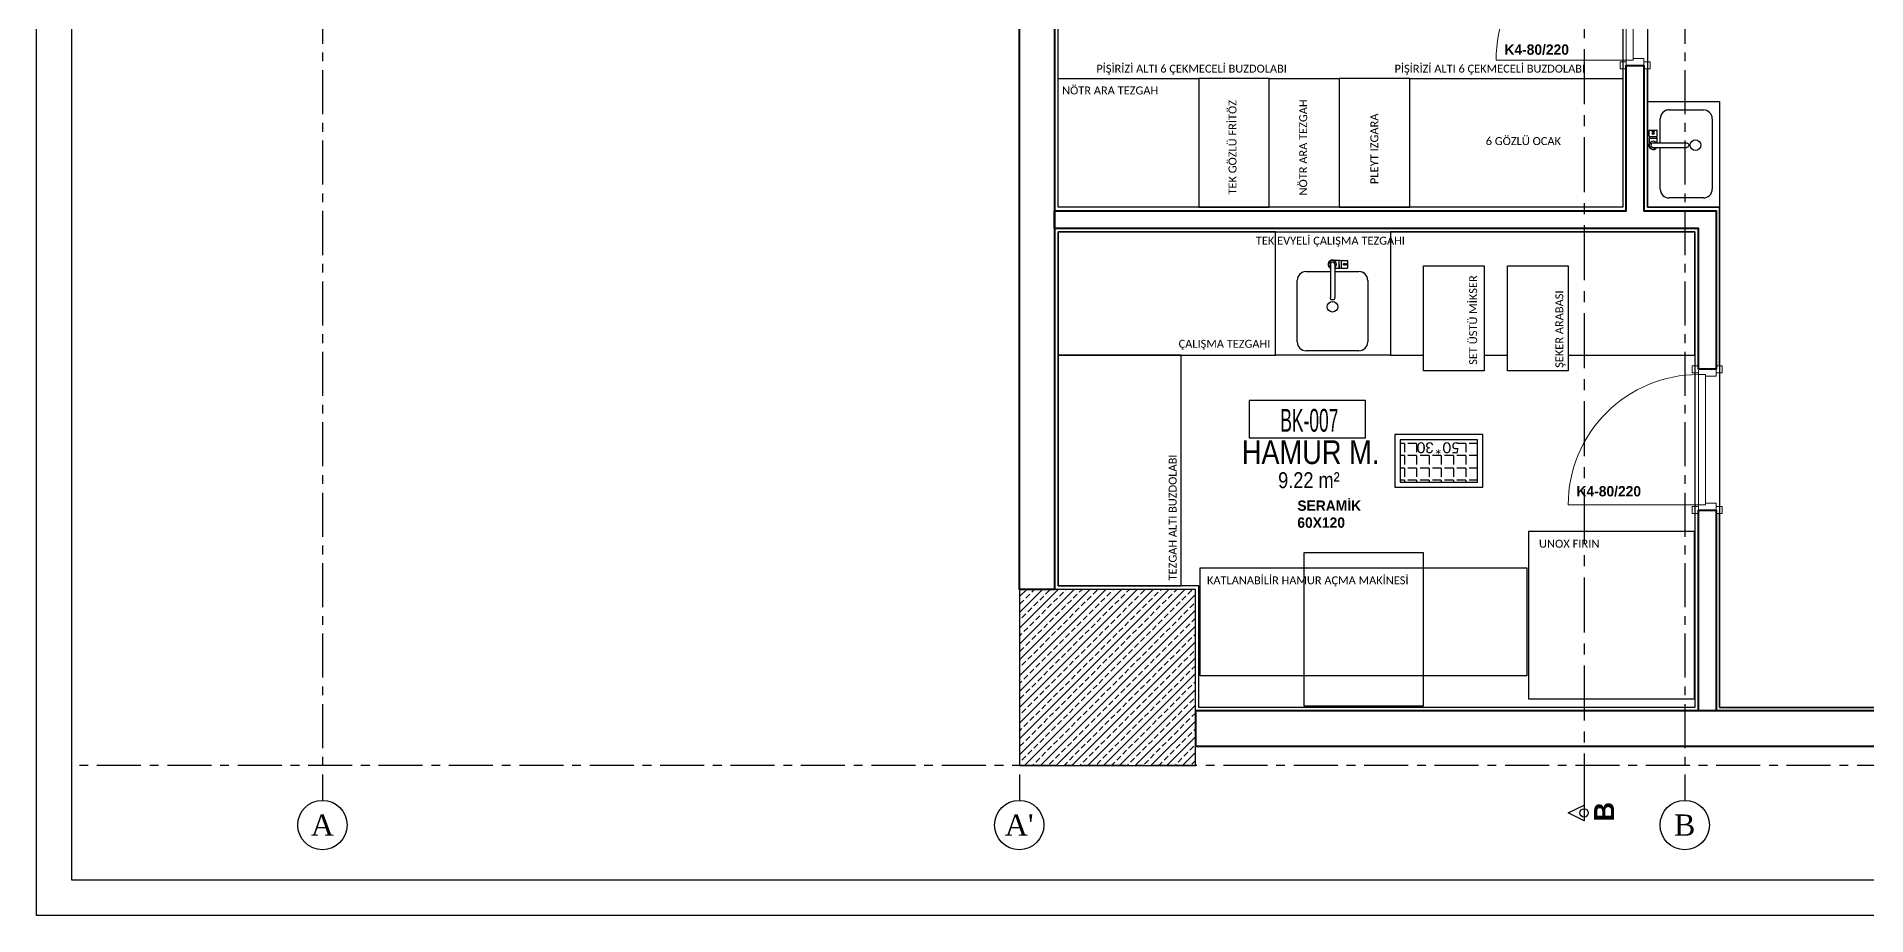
# Model space of a CAD drawing. Header units: millimetres. Extents: x 933584 to 974011, y 4545988 to 4553664.
# Drawn here: x 938802 to 939841, y 4546855 to 4547354 of the extents above; entities that cross this region are included whole.
import ezdxf
from ezdxf.enums import TextEntityAlignment as Align

# ---------------------------------------------------------------- set-up
doc = ezdxf.new("R2010")
doc.units = ezdxf.units.MM
doc.set_wipeout_variables(frame=1)
for name, pattern in [('568_AVN_KES_01$0$HIDDEN', [0.375, 0.25, -0.125]), ('CENTER', [2, 1.25, -0.25, 0.25, -0.25]), ('DOT2', [3.175, 0, -3.175])]:
    doc.linetypes.add(name, pattern=pattern)
doc.layers.get('0').update_dxf_attribs({"color": 255})
for name, color, linetype in [('0-CSX-CXS_20', 14, 'CENTER'), ('0-EST-MEA', 10, 'Continuous'), ('0-HSL-HTC', 253, 'Continuous'), ('0-HSL-HTC_200', 1, 'Continuous'), ('0-HSL-SLD', 252, 'Continuous'), ('0-LNS-SPL', 13, '568_AVN_KES_01$0$HIDDEN'), ('0-TXT-PBX', 6, 'Continuous'), ('0-TXT-PTX_50', 8, 'Continuous'), ('0-TXT-XBX_20', 3, 'Continuous'), ('2-SPS-RCN', 2, 'Continuous'), ('8-KBT-KEQ', 4, 'Continuous')]:
    doc.layers.add(name, color=color, linetype=linetype)
for name, color, linetype, lineweight in [('2-SPS-IBW', 5, 'Continuous', 40), ('3-OPN-WDR', 4, 'Continuous', 18), ('WNG-02-METAL', 71, 'Continuous', 15)]:
    doc.layers.add(name, color=color, linetype=linetype, lineweight=lineweight)
doc.styles.add('Calibri$001H0', font='calibri.ttf')
doc.styles.add('Century Gothic_B_3', font='GOTHICB.TTF', dxfattribs={"height": 4})
doc.styles.add('MAHAL YAZISI', font='ARIALN.TTF', dxfattribs={"width": 0.8})
doc.styles.get("Standard").update_dxf_attribs({"font": 'times.ttf'})

# ---------------------------------------------------------------- blocks, each defined once
blk = doc.blocks.new('aksno_20')
at = {"layer": '0-TXT-XBX_20'}
blk.add_circle((0, 0), 7, dxfattribs=at)
blk.add_attdef('AKSNO', text='', height=6).set_placement((0, 0), align=Align.MIDDLE_CENTER)
blk = doc.blocks.new('ZVBXCB')
at = {"layer": '0-CSX-CXS_20', "ltscale": 20}
blk.add_line((933780.8, 4548440.5), (932221.5, 4548440.5), dxfattribs=at)
for points in [[(932363.9, 4549835.4), (932363.9, 4548420.7)], [(932759.9, 4549835.4), (932759.9, 4548420.7)], [(933137.9, 4549835.4), (933137.9, 4548420.7)]]:
    blk.add_lwpolyline(points, dxfattribs=at)
at = {"layer": '0-TXT-XBX_20'}
ref = blk.add_blockref('aksno_20', (932363.9, 4548406.7), dxfattribs=dict(at, xscale=2, yscale=2, zscale=2))
ref.add_attrib('AKSNO', 'A', dxfattribs={"color": 7, "height": 12}).set_placement((932363.9, 4548406.7), align=Align.MIDDLE_CENTER)
ref = blk.add_blockref('aksno_20', (932759.8, 4548406.7), dxfattribs=dict(at, xscale=2, yscale=2, zscale=2))
ref.add_attrib('AKSNO', "A'", dxfattribs={"color": 7, "height": 12}).set_placement((932759.8, 4548406.7), align=Align.MIDDLE_CENTER)
ref = blk.add_blockref('aksno_20', (933137.9, 4548406.7), dxfattribs=dict(at, xscale=2, yscale=2, zscale=2))
ref.add_attrib('AKSNO', 'B', dxfattribs={"color": 7, "height": 12}).set_placement((933137.9, 4548406.7), align=Align.MIDDLE_CENTER)
blk = doc.blocks.new('DBXDB')
at = {"layer": '2-SPS-IBW'}
for points in [[(940322.2, 4549239.5), (940322.2, 4548677.9), (940302.2, 4548677.9), (940302.2, 4549246.9)], [(941153.2, 4548608.9), (941153.2, 4548608.9), (941153.2, 4548608.9), (940402.2, 4548608.9), (940402.2, 4548588.9), (941153.2, 4548588.9), (941153.2, 4548608.9)]]:
    blk.add_lwpolyline(points, close=True, dxfattribs=at)
blk = doc.blocks.new('FDSVBDVBDZVB')
at = {"layer": '0-HSL-HTC_200'}
h = blk.add_hatch(dxfattribs=at)
h.set_pattern_fill('ANSI33', color=256)
h.set_pattern_definition([(45, (935944.3535, 4550275.225), (-4.490128, 4.490128), []), (45, (935948.8436, 4550275.225), (-4.490128, 4.490128), [3.175, -1.5875])])
h.paths.add_polyline_path([(940402.2, 4548677.9), (940302.2, 4548677.9), (940302.2, 4548577.9), (940402.2, 4548577.9)])
at = {"layer": '2-SPS-RCN'}
blk.add_lwpolyline([(940402.2, 4548677.9), (940302.2, 4548677.9), (940302.2, 4548577.9), (940402.2, 4548577.9)], close=True, dxfattribs=at)
blk = doc.blocks.new('kapı_multi1')
at = {"color": 8}
blk.add_lwpolyline([(3, 0), (3, 74, -0.414214), (77, 0, -1)], format="xyb", dxfattribs=at)
for points in [[(2, 3.5), (-2, 3.5), (-2, 0), (2, 0)], [(0, -10), (4, -10), (4, -4), (3, -4), (3, 0), (0, 0)], [(77, -4), (77, 0), (3, 0), (3, -4)], [(80, -10), (76, -10), (76, -4), (77, -4), (77, 0), (80, 0)], [(78, 3.5), (82, 3.5), (82, 0), (78, 0)], [(2, -13.5), (-2, -13.5), (-2, -10), (2, -10)], [(78, -13.5), (82, -13.5), (82, -10), (78, -10)]]:
    blk.add_lwpolyline(points, close=True)
blk = doc.blocks.new('MAHAL_KODU')
at = {"layer": '0-TXT-PTX_50'}
blk.add_attdef('ALAN', text='', height=0.2, dxfattribs=at).set_placement((0, -0.95), align=Align.MIDDLE_CENTER)
at = {"linetype": 'DOT2', "ltscale": 10000}
blk.add_wipeout([(-0.748, 0.049), (0.721, 0.049), (0.722, -0.423), (-0.752, -0.425)], dxfattribs=at)
at = {"layer": '0-TXT-PBX'}
blk.add_lwpolyline([(-0.748, -0.422), (0.721, -0.422), (0.721, 0.049), (-0.748, 0.049)], close=True, dxfattribs=at)
at = {"layer": '0-TXT-PTX_50'}
for tag, p in [('MAHAL_KODU', (0, -0.2)), ('MEKAN_ADI', (0, -0.65))]:
    blk.add_attdef(tag, text='', height=0.3, dxfattribs=at).set_placement(p, align=Align.MIDDLE_CENTER)
blk = doc.blocks.new('batarya')
at = {"layer": 'WNG-02-METAL'}
for p, q in [((22326, 6764.8), (22323.4, 6762.8)), ((22323.4, 6762.8), (22326, 6759.3)), ((22328.7, 6761.3), (22326.1, 6759.3)), ((22326.2, 6764.9), (22328.8, 6761.5)), ((22327.1, 6765.6), (22330.1, 6767.9)), ((22329.7, 6762.1), (22327.1, 6765.6)), ((22331.8, 6763.7), (22329.7, 6762.1)), ((22330.4, 6765.4), (22341.9, 6750.3)), ((22332.4, 6766.9), (22343.9, 6751.8))]:
    blk.add_line(p, q, dxfattribs=at)
for points in [[(22326, 6764.8), (22326.1, 6764.8), (22326.2, 6764.9)], [(22326.2, 6764.9), (22326.2, 6764.9), (22326.2, 6764.9), (22326.2, 6764.9)], [(22328.8, 6761.4), (22328.7, 6761.3), (22328.7, 6761.3)], [(22328.8, 6761.5), (22328.8, 6761.5), (22328.8, 6761.5), (22328.8, 6761.4)], [(22341.9, 6750.3), (22342.2, 6750.1), (22342.4, 6749.9), (22342.8, 6749.8), (22343.1, 6749.8), (22343.4, 6749.9), (22343.7, 6750.1)], [(22343.7, 6750.1), (22343.9, 6750.3), (22344.1, 6750.6), (22344.2, 6750.9), (22344.2, 6751.2), (22344.1, 6751.5), (22343.9, 6751.8)]]:
    blk.add_lwpolyline(points, dxfattribs=at)
for centre, radius in [((22325.3, 6761.5), 0.5), ((22326.2, 6762.2), 0.525), ((22326.2, 6762.2), 0.47)]:
    blk.add_circle(centre, radius, dxfattribs=at)
for centre, radius, start, end in [((22331.4, 6766.2), 2.5, 337.2316, 155.5423), ((22331.4, 6766.2), 2.2, 341.8342, 272.5673), ((22323.5, 6762.8), 0.05, 127.2059, 217.2059), ((22326.1, 6759.4), 0.05, 217.2059, 307.2059), ((22330.2, 6761.6), 5.08, 127.8893, 140.6506), ((22326.7, 6766.2), 5.08, 293.7612, 306.5225), ((22331.4, 6766.2), 1.25, 37.2059, 217.2059)]:
    blk.add_arc(centre, radius, start, end, dxfattribs=at)
blk = doc.blocks.new('EVYE PLAN')
at = {"layer": '8-KBT-KEQ'}
for p, q in [((5786.6, -705.5), (5782.8, -705.5)), ((5786.6, -709.9), (5786.6, -705.5)), ((5787.8, -705.6), (5787.8, -709.8)), ((5788, -705.5), (5791.2, -705.5)), ((5791.3, -705.6), (5791.3, -709.9)), ((5762.8, -751.8), (5762.8, -716.8)), ((5767.8, -711.8), (5781.6, -711.8)), ((5781.6, -707.7), (5781.6, -726.7)), ((5784.1, -707.7), (5784.1, -726.7)), ((5784.1, -709.9), (5786.6, -709.9)), ((5784.1, -711.8), (5797.8, -711.8)), ((5788, -709.9), (5791.2, -709.9)), ((5802.8, -716.8), (5802.8, -751.8)), ((5797.8, -756.8), (5767.8, -756.8))]:
    blk.add_line(p, q, dxfattribs=at)
for points in [[(5788, -705.5), (5787.9, -705.5), (5787.8, -705.6)], [(5787.8, -705.6), (5787.8, -705.6), (5787.8, -705.6), (5787.8, -705.6)], [(5787.8, -709.8), (5787.8, -709.9), (5787.8, -709.9), (5787.8, -709.9)], [(5787.8, -709.9), (5787.9, -709.9), (5788, -709.9)], [(5782.8, -727.9), (5782.5, -727.9), (5782.2, -727.8), (5781.9, -727.6), (5781.7, -727.3), (5781.6, -727), (5781.6, -726.7)], [(5784.1, -726.7), (5784, -727), (5783.9, -727.3), (5783.7, -727.6), (5783.4, -727.8), (5783.1, -727.9), (5782.8, -727.9)]]:
    blk.add_lwpolyline(points, dxfattribs=at)
for centre, radius in [((5789.4, -707.7), 0.47), ((5789.4, -707.7), 0.525), ((5790.5, -707.7), 0.5), ((5782.8, -731.8), 3)]:
    blk.add_circle(centre, radius, dxfattribs=at)
for centre, radius, start, end in [((5782.8, -707.7), 2.5, 61.6636, 239.9743), ((5782.8, -707.7), 2.2, 304.6386, 235.3717), ((5782.8, -707.7), 1.25, 0, 180), ((5786.6, -710.6), 5.08, 76.5553, 89.3166), ((5791.2, -705.6), 0.05, 360, 90), ((5767.8, -716.8), 5, 90, 180), ((5786.6, -704.8), 5.08, 270.6834, 283.4447), ((5791.2, -709.9), 0.05, 270, 0), ((5797.8, -716.8), 5, 51.566, 90), ((5797.8, -716.8), 5, 0, 90), ((5797.8, -716.8), 5, 0, 21.3657), ((5767.8, -751.8), 5, 180, 270), ((5797.8, -751.8), 5, 270, 0)]:
    blk.add_arc(centre, radius, start, end, dxfattribs=at)
at = {"layer": '8-KBT-KEQ', "xscale": -1, "rotation": 37.20591726552704}
blk.add_blockref('batarya', (27660.5, 7406.7), dxfattribs=at)
blk = doc.blocks.new('CXVBXCBXCB')
for points in [[(936604.1, 4552639.8), (936595, 4552635.4), (936604.1, 4552631), (936604.1, 4552639.8)], [(936604.1, 4551247.2), (936595, 4551251.6), (936604.1, 4551256), (936604.1, 4551247.2)]]:
    blk.add_lwpolyline(points)
at = {"linetype": 'CENTER', "ltscale": 25}
blk.add_lwpolyline([(936604.1, 4552635.4), (936604.1, 4551251.6)], dxfattribs=at)
for centre in [(936604.1, 4552635.4), (936604.1, 4551251.6)]:
    blk.add_circle(centre, 2.41)
at = {"linetype": 'CENTER', "ltscale": 10, "char_height": 11.393, "attachment_point": 3, "rotation": 90, "line_spacing_factor": 0.984502, "style": 'Century Gothic_B_3'}
for insert, width in [((936609.8, 4553261.2), 630.339), ((936609.8, 4553142.8), 1895.969)]:
    blk.add_mtext('\\pxql;{\\fFranklin Gothic Book|b1|i0|c162|p34;B}', dxfattribs=dict(at, insert=insert, width=width))

msp = doc.modelspace()

# ---------------------------------------------------------------- linework, layer by layer
at = {"color": 9, "linetype": 'Continuous', "lineweight": -2, "true_color": 0xbababa}
for p, q in [((939623.2, 4547128.43), (939573.27, 4547128.43)), ((939573.27, 4547128.43), (939573.27, 4547098.52)), ((939620.25, 4547125.48), (939576.22, 4547125.48)), ((939576.22, 4547125.48), (939576.22, 4547101.47)), ((939578.66, 4547125.48), (939578.66, 4547125.35)), ((939585.59, 4547125.48), (939585.59, 4547125.35)), ((939613.57, 4547125.48), (939613.57, 4547125.35)), ((939620.25, 4547101.47), (939620.25, 4547125.48)), ((939623.2, 4547098.52), (939623.2, 4547128.43)), ((939578.66, 4547123.42), (939576.22, 4547123.42)), ((939578.66, 4547116.49), (939576.22, 4547116.49)), ((939578.66, 4547123.42), (939578.66, 4547118.42)), ((939578.66, 4547116.49), (939578.66, 4547111.35)), ((939585.59, 4547123.42), (939580.58, 4547123.42)), ((939585.59, 4547116.49), (939580.58, 4547116.49)), ((939585.59, 4547123.42), (939585.59, 4547118.42)), ((939585.59, 4547116.49), (939585.59, 4547111.35)), ((939592.65, 4547116.49), (939587.51, 4547116.49)), ((939592.65, 4547116.49), (939592.65, 4547111.35)), ((939599.58, 4547116.49), (939594.57, 4547116.49)), ((939599.58, 4547116.49), (939599.58, 4547111.35)), ((939606.51, 4547116.49), (939601.51, 4547116.49)), ((939606.51, 4547116.49), (939606.51, 4547111.35)), ((939613.57, 4547123.42), (939608.44, 4547123.42)), ((939613.57, 4547116.49), (939608.44, 4547116.49)), ((939613.57, 4547123.42), (939613.57, 4547118.42)), ((939613.57, 4547116.49), (939613.57, 4547111.35)), ((939620.25, 4547123.42), (939615.5, 4547123.42)), ((939620.25, 4547116.49), (939615.5, 4547116.49)), ((939578.66, 4547109.43), (939576.22, 4547109.43)), ((939578.66, 4547109.43), (939578.66, 4547104.42)), ((939585.59, 4547109.43), (939580.58, 4547109.43)), ((939585.59, 4547109.43), (939585.59, 4547104.42)), ((939592.65, 4547109.43), (939587.51, 4547109.43)), ((939592.65, 4547109.43), (939592.65, 4547104.42)), ((939599.58, 4547109.43), (939594.57, 4547109.43)), ((939599.58, 4547109.43), (939599.58, 4547104.42)), ((939606.51, 4547109.43), (939601.51, 4547109.43)), ((939606.51, 4547109.43), (939606.51, 4547104.42)), ((939613.57, 4547109.43), (939608.44, 4547109.43)), ((939613.57, 4547109.43), (939613.57, 4547104.42)), ((939620.25, 4547109.43), (939615.5, 4547109.43)), ((939573.27, 4547098.52), (939623.2, 4547098.52)), ((939578.66, 4547102.5), (939576.22, 4547102.5)), ((939576.22, 4547101.47), (939620.25, 4547101.47)), ((939578.66, 4547102.5), (939578.66, 4547101.47)), ((939585.59, 4547102.5), (939580.58, 4547102.5)), ((939585.59, 4547102.5), (939585.59, 4547101.47)), ((939592.65, 4547102.5), (939587.51, 4547102.5)), ((939592.65, 4547102.5), (939592.65, 4547101.47)), ((939599.58, 4547102.5), (939594.57, 4547102.5)), ((939599.58, 4547102.5), (939599.58, 4547101.47)), ((939606.51, 4547102.5), (939601.51, 4547102.5)), ((939606.51, 4547102.5), (939606.51, 4547101.47)), ((939613.57, 4547102.5), (939608.44, 4547102.5)), ((939613.57, 4547102.5), (939613.57, 4547101.47)), ((939620.25, 4547102.5), (939615.5, 4547102.5))]:
    msp.add_line(p, q, dxfattribs=at)
at = {"color": 0}
for points in [[(938801.5, 4548355.4), (940901.5, 4548355.4), (940901.5, 4546855.4), (938801.5, 4546855.4)], [(938821.5, 4548335.4), (940881.5, 4548335.4), (940881.5, 4546875.4), (938821.5, 4546875.4)]]:
    msp.add_lwpolyline(points, close=True, dxfattribs=at)
at = {"layer": '0-EST-MEA'}
for points in [[(939381.84, 4547599.28), (939702.71, 4547480.85), (939702.71, 4547257.53), (939381.84, 4547257.53)], [(939760.15, 4547503.22), (939754.59, 4547461.71), (939716.71, 4547475.68), (939716.71, 4547257.53), (939757.71, 4547257.53), (939757.71, 4546973.53), (939847.71, 4546973.53), (939847.71, 4547045.53), (939861.71, 4547045.53), (939861.71, 4546973.53), (940208.84, 4546973.53), (940208.84, 4547067.53), (940228.84, 4547067.53), (940228.84, 4547213.53), (939861.71, 4547213.53), (939861.71, 4547153.53), (939847.71, 4547153.53), (939847.71, 4547503.22)]]:
    msp.add_lwpolyline(points, close=True, dxfattribs=at)
at = {"layer": '0-HSL-SLD'}
msp.add_lwpolyline([(939381.84, 4547257.53), (939381.84, 4547535.33)], dxfattribs=at)
at = {"layer": '0-LNS-SPL', "linetype": 'ByBlock', "ltscale": 0.5}
for points in [[(939702.71, 4547336.03), (939702.71, 4547257.53), (939381.84, 4547257.53), (939381.84, 4547599.28), (939702.71, 4547480.85), (939702.71, 4547420.03), (939704.71, 4547420.03)], [(939714.71, 4547338.03), (939709.71, 4547338.03), (939704.71, 4547338.03)], [(939757.71, 4547167.53), (939757.71, 4547257.53), (939716.71, 4547257.53), (939716.71, 4547336.03)], [(939847.71, 4547328.03), (939847.71, 4547153.53), (939861.71, 4547153.53), (939861.71, 4547213.53), (940228.84, 4547213.53), (940228.84, 4547067.53), (940208.84, 4547067.53), (940208.84, 4546973.53), (939861.71, 4546973.53), (939861.71, 4547045.53), (939847.71, 4547045.53), (939847.71, 4546973.53), (939757.71, 4546973.53), (939757.71, 4547083.53)], [(939743.71, 4547083.53), (939743.71, 4546973.53), (939461.84, 4546973.53), (939461.84, 4547042.53), (939381.84, 4547042.53), (939381.84, 4547243.53), (939743.71, 4547243.53), (939743.71, 4547167.53)]]:
    msp.add_lwpolyline(points, dxfattribs=at)
at = {"layer": '2-SPS-IBW'}
for points in [[(939755.71, 4547165.53), (939745.71, 4547165.53), (939745.71, 4547245.53), (939379.84, 4547245.53), (939379.84, 4547255.53), (939704.71, 4547255.53), (939704.71, 4547338.03), (939714.71, 4547338.03), (939714.71, 4547255.53), (939755.71, 4547255.53), (939755.71, 4547165.53)], [(939745.71, 4546971.53), (939745.71, 4547085.53), (939755.71, 4547085.53), (939755.71, 4546971.53)]]:
    msp.add_lwpolyline(points, dxfattribs=at)
at = {"layer": '8-KBT-KEQ'}
for p, q in [((939729.02, 4547312.78), (939748.51, 4547312.78)), ((939724.02, 4547294.03), (939724.02, 4547307.78)), ((939753.51, 4547307.78), (939753.51, 4547267.78)), ((939722.17, 4547296.61), (939717.77, 4547296.61)), ((939717.77, 4547296.61), (939717.77, 4547292.78)), ((939717.78, 4547297.93), (939717.78, 4547301.18)), ((939717.83, 4547301.23), (939722.13, 4547301.23)), ((939717.84, 4547297.73), (939722.11, 4547297.73)), ((939719.97, 4547294.03), (939738.97, 4547294.03)), ((939719.97, 4547291.53), (939738.97, 4547291.53)), ((939722.17, 4547294.03), (939722.17, 4547296.61)), ((939722.18, 4547297.93), (939722.18, 4547301.18)), ((939724.02, 4547267.78), (939724.02, 4547291.53)), ((939748.51, 4547262.78), (939729.02, 4547262.78))]:
    msp.add_line(p, q, dxfattribs=at)
for points in [[(939381.84, 4547330.58), (939461.82, 4547330.58), (939461.82, 4547257.53), (939381.84, 4547257.53)], [(939461.82, 4547257.53), (939501.74, 4547257.53), (939501.74, 4547330.58), (939461.82, 4547330.58)], [(939501.74, 4547330.58), (939541.66, 4547330.58), (939541.66, 4547257.53), (939501.74, 4547257.53)], [(939541.66, 4547257.53), (939581.72, 4547257.53), (939581.72, 4547330.58), (939541.66, 4547330.58)], [(939581.72, 4547330.58), (939702.71, 4547330.58), (939702.71, 4547257.53), (939581.72, 4547257.53)], [(939716.71, 4547317.64), (939757.71, 4547317.64), (939757.71, 4547257.53), (939716.71, 4547257.53)], [(939381.84, 4547173.57), (939505.34, 4547173.57), (939505.34, 4547243.53), (939381.84, 4547243.53)], [(939505.34, 4547243.53), (939570.8, 4547243.53), (939570.8, 4547173.57), (939505.34, 4547173.57)], [(939589.56, 4547224.18), (939623.99, 4547224.18), (939623.99, 4547164.53), (939589.56, 4547164.53)], [(939637.26, 4547224.18), (939671.69, 4547224.18), (939671.69, 4547164.53), (939637.26, 4547164.53)], [(939381.84, 4547173.57), (939381.84, 4547042.53), (939451.8, 4547042.53), (939451.8, 4547173.57)], [(939743.38, 4547073.48), (939649.15, 4547073.48), (939649.15, 4546978.35), (939743.38, 4546978.35)], [(939462.54, 4547052.75), (939648.29, 4547052.75), (939648.29, 4546991.39), (939462.54, 4546991.39)], [(939589.5, 4547061.23), (939521.46, 4547061.23), (939521.46, 4546974.32), (939589.5, 4546974.32)]]:
    msp.add_lwpolyline(points, close=True, dxfattribs=at)
for points in [[(939717.78, 4547297.93), (939717.78, 4547297.88), (939717.83, 4547297.74)], [(939717.83, 4547297.74), (939717.83, 4547297.74), (939717.84, 4547297.73), (939717.84, 4547297.73)], [(939722.11, 4547297.73), (939722.12, 4547297.73), (939722.12, 4547297.74), (939722.13, 4547297.74)], [(939722.13, 4547297.74), (939722.17, 4547297.88), (939722.18, 4547297.93)], [(939738.97, 4547294.03), (939739.29, 4547293.98), (939739.59, 4547293.86), (939739.84, 4547293.66), (939740.04, 4547293.4), (939740.16, 4547293.1), (939740.2, 4547292.78)], [(939740.2, 4547292.78), (939740.16, 4547292.45), (939740.04, 4547292.15), (939739.84, 4547291.89), (939739.59, 4547291.69), (939739.29, 4547291.57), (939738.97, 4547291.53)], [(939671.69, 4547173.57), (939743.71, 4547173.57), (939743.71, 4547243.53), (939570.8, 4547243.53), (939570.8, 4547173.57), (939589.56, 4547173.57)], [(939623.99, 4547173.57), (939637.26, 4547173.57)]]:
    msp.add_lwpolyline(points, dxfattribs=at)
for centre, radius in [((939719.98, 4547299.38), 0.525), ((939719.98, 4547300.48), 0.5), ((939719.98, 4547299.38), 0.47), ((939744.02, 4547292.78), 3)]:
    msp.add_circle(centre, radius, dxfattribs=at)
for centre, radius, start, end in [((939729.02, 4547307.78), 5, 90, 180), ((939729.02, 4547307.78), 5, 90, 111.36567), ((939748.51, 4547307.78), 5, 0, 90), ((939729.02, 4547307.78), 5, 141.56598, 180), ((939719.97, 4547292.78), 2.5, 151.66358, 329.97429), ((939722.85, 4547296.55), 5.08, 166.55531, 179.31663), ((939719.97, 4547292.78), 2.2, 34.63861, 325.37172), ((939717.83, 4547301.18), 0.05, 89.99999, 180), ((939719.97, 4547292.78), 1.25, 90, 270), ((939717.09, 4547296.55), 5.08, 0.68337, 13.44469), ((939722.13, 4547301.18), 0.05, 0, 90.00001), ((939729.02, 4547267.78), 5, 180, 270), ((939748.51, 4547267.78), 5, 270, 0)]:
    msp.add_arc(centre, radius, start, end, dxfattribs=at)

# ---------------------------------------------------------------- block references
for name, p in [('ZVBXCB', (6600, -1500)), ('FDSVBDVBDZVB', (-942.31, -1637.36)), ('CXVBXCBXCB', (3076.62, -4338.04)), ('EVYE PLAN', (933754.99, 4547932.8))]:
    msp.add_blockref(name, p)
at = {"layer": '0-HSL-HTC'}
msp.add_blockref('DBXDB', (-942.31, -1637.36), dxfattribs=at)
at = {"layer": '3-OPN-WDR', "extrusion": (0, 0, -1), "xscale": -1, "zscale": -1, "rotation": 270}
for p in [(-939704.71, 4547338.03), (-939745.71, 4547085.53)]:
    msp.add_blockref('kapı_multi1', p, dxfattribs=at)

# ---------------------------------------------------------------- texts
at = {"color": 7, "style": 'Calibri$001H0'}
for s, height, p in [('PİŞİRİZİ ALTI 6 ÇEKMECELİ BUZDOLABI', 4.4959, (939403.62, 4547333.97)), ('PİŞİRİZİ ALTI 6 ÇEKMECELİ BUZDOLABI', 4.4959, (939573.05, 4547333.97)), ('NÖTR ARA TEZGAH', 4.5094, (939384.16, 4547321.58)), ('6 GÖZLÜ OCAK', 4.5174, (939624.85, 4547292.82)), ('TEK EVYELİ ÇALIŞMA TEZGAHI', 4.4959, (939494.26, 4547236.27)), ('ÇALIŞMA TEZGAHI', 4.4971, (939450.35, 4547177.72)), ('UNOX FIRIN ', 4.546, (939655.1, 4547064.19)), ('KATLANABİLİR HAMUR AÇMA MAKİNESİ', 4.4971, (939466.49, 4547043.41))]:
    msp.add_text(s, height=height, dxfattribs=at).set_placement(p)
for s, height, p in [('TEK GÖZLÜ FRİTÖZ', 4.5082, (939483.22, 4547264.72)), ('NÖTR ARA TEZGAH', 4.5094, (939523.39, 4547264.2)), ('PLEYT IZGARA', 4.5351, (939563.83, 4547270.64)), ('SET ÜSTÜ MİKSER', 4.5099, (939619.95, 4547168.04)), ('ŞEKER ARABASI', 4.5053, (939668.91, 4547166.31)), ('TEZGAH ALTI BUZDOLABI', 4.5004, (939449.25, 4547045.61))]:
    msp.add_text(s, height=height, rotation=90, dxfattribs=at).set_placement(p)
at = {"color": 9, "true_color": 0xbababa, "style": 'Calibri$001H0'}
msp.add_text('50*30', height=6.215, rotation=180, dxfattribs=at).set_placement((939610.11, 4547124.06))
at = {"layer": '0-TXT-XBX_20', "char_height": 5.8729, "width": 228.8091, "attachment_point": 1, "line_spacing_factor": 0.984502, "style": 'Century Gothic_B_3'}
for insert in [(939635.47, 4547349.98), (939676.42, 4547099.19)]:
    msp.add_mtext('\\pxql;{\\fFranklin Gothic Book|b1|i0|c162|p34;K4-80/220}', dxfattribs=dict(at, insert=insert))
at = {"layer": '0-TXT-XBX_20', "color": 0, "insert": (939517.81, 4547091), "char_height": 5.8729, "width": 228.8091, "attachment_point": 1, "line_spacing_factor": 0.984502, "style": 'Century Gothic_B_3'}
msp.add_mtext('\\pxql;{\\fFranklin Gothic Book|b1|i0|c162|p34;SERAMİK \\P60X120}', dxfattribs=at)

# ---------------------------------------------------------------- next in the draw order: block references
ref = msp.add_blockref('MAHAL_KODU', (939524.08, 4547145.65), dxfattribs=dict(xscale=45, yscale=45, zscale=1.2))
ref.add_attrib('MAHAL_KODU', 'BK-007', dxfattribs={"layer": '0-TXT-PTX_50', "height": 12.937, "style": 'MAHAL YAZISI', "width": 0.666667}).set_placement((939524.64, 4547136.53), align=Align.MIDDLE_CENTER)
ref.add_attrib('MEKAN_ADI', 'HAMUR M.', dxfattribs={"layer": '0-TXT-PTX_50', "height": 13.5, "style": 'MAHAL YAZISI'}).set_placement((939525.31, 4547118.43), align=Align.MIDDLE_CENTER)
ref.add_attrib('ALAN', '9.22 m²', dxfattribs={"layer": '0-TXT-PTX_50', "height": 9, "style": 'MAHAL YAZISI'}).set_placement((939524.38, 4547102.55), align=Align.MIDDLE_CENTER)

# ---------------------------------------------------------------- next in the draw order: linework, layer by layer
at = {"layer": '0-EST-MEA'}
msp.add_lwpolyline([(939381.84, 4547243.53), (939743.71, 4547243.53), (939743.71, 4546973.53), (939461.84, 4546973.53), (939461.84, 4547042.53), (939381.84, 4547042.53)], close=True, dxfattribs=at)

doc.saveas('drawing.dxf')
